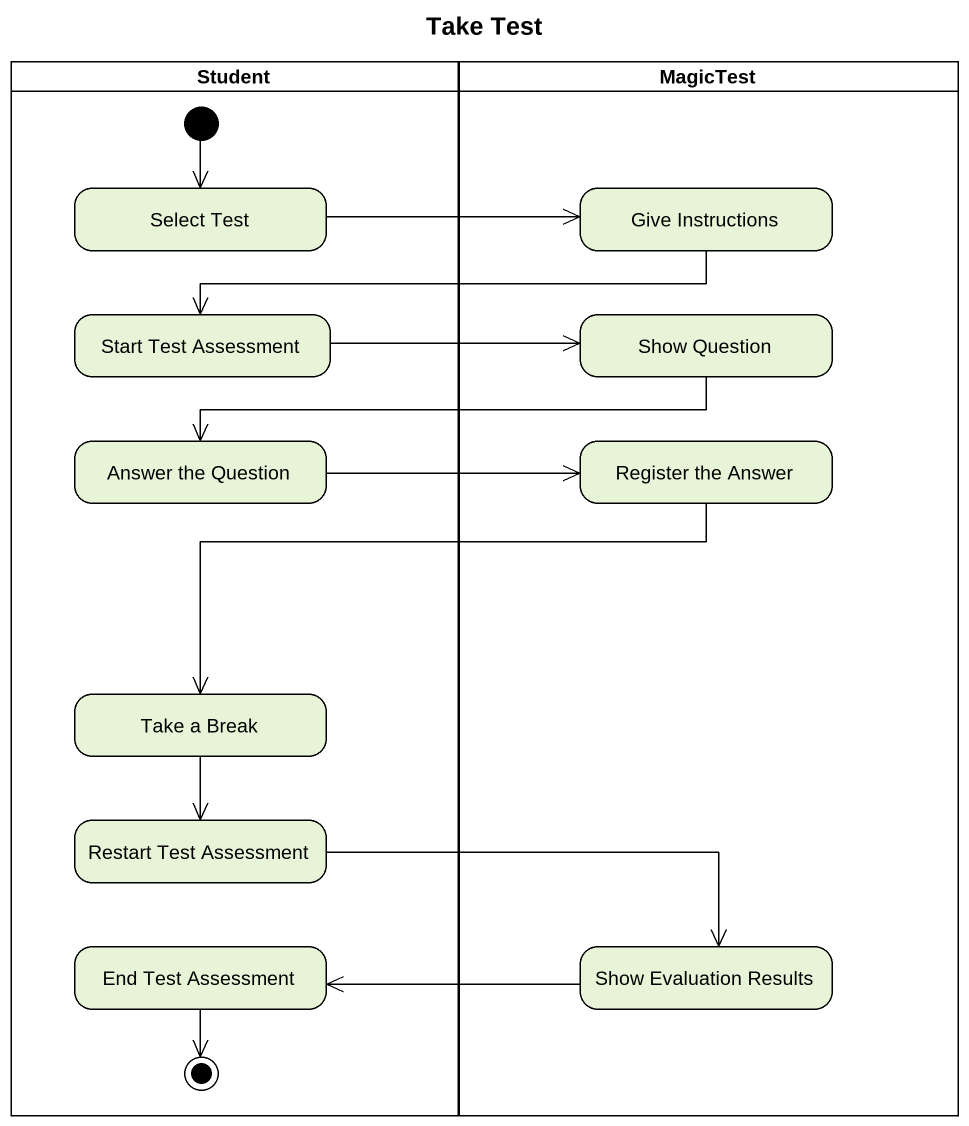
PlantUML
@startuml
title Take Test
hide empty description
state Student <<partition>> {
  state "Select Test" as Select_Test
  state "Start Test Assessment" as Start_Test_Assessment
  state "Answer the Question" as Answer_the_Question
  state "Take a Break" as Take_a_Break
  state "Restart Test Assessment" as Restart_Test_Assessment
  state "End Test Assessment" as End_Test_Assessment
  [*] --> Select_Test
  End_Test_Assessment --> [*]
}
state MagicTest <<partition>> {
  state "Give Instructions" as Give_Instructions
  state "Show Question" as Show_Question
  state "Register the Answer" as Register_the_Answer
  state "Show Evaluation Results" as Show_Evaluation_Results
}
Select_Test -right-> Give_Instructions
Give_Instructions -left-> Start_Test_Assessment
Start_Test_Assessment -right-> Show_Question
Show_Question -left-> Answer_the_Question
Answer_the_Question -right-> Register_the_Answer
Register_the_Answer -left-> Take_a_Break
Take_a_Break --> Restart_Test_Assessment
Restart_Test_Assessment -right-> Show_Evaluation_Results
Show_Evaluation_Results -left-> End_Test_Assessment
@enduml
